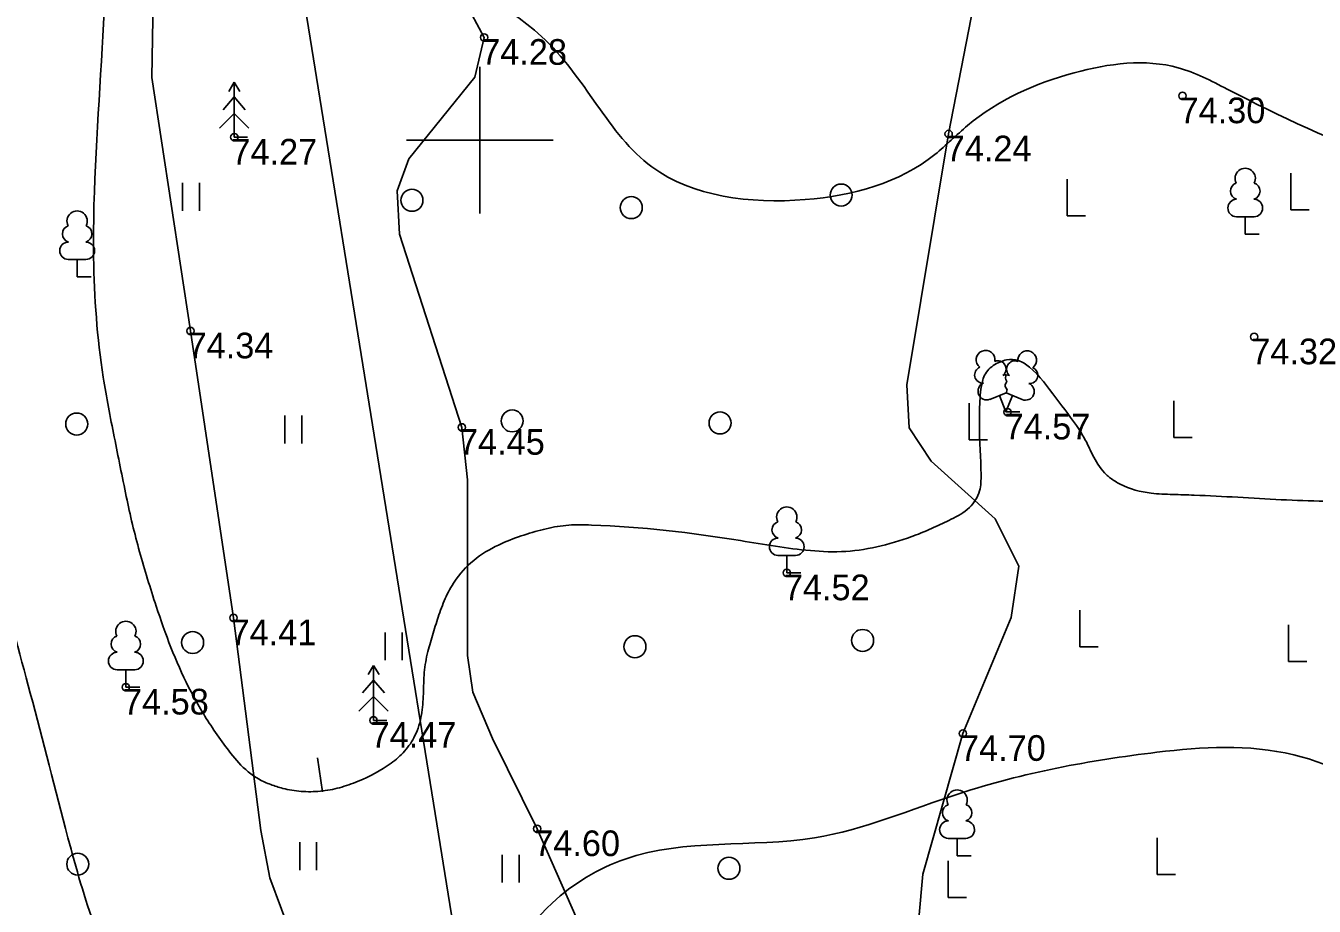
# Model space of a CAD drawing. Extents: x 637051 to 638628, y 6462502 to 6466834.
# Drawn here: x 637587.61 to 637622.77, y 6465829.1 to 6465853.12 of the extents above; entities that cross this region are included whole.
import ezdxf

# ---------------------------------------------------------------- set-up
doc = ezdxf.new("R2010")
doc.units = 0
for name, color, linetype in [('HALJASTUS', 7, 'Continuous'), ('HORISONTAAL', 7, 'Continuous'), ('KORGUS-EH2000', 7, 'Continuous'), ('KPOHULIIN', 7, 'Continuous'), ('PUU', 7, 'Continuous'), ('VORK', 7, 'Continuous')]:
    doc.layers.add(name, color=color, linetype=linetype)

msp = doc.modelspace()

# ---------------------------------------------------------------- linework, layer by layer
at = {"layer": 'HALJASTUS'}
for p, q in [((637622.131, 6465849.1), (637622.131, 6465848.1)), ((637591.889, 6465848.832), (637591.889, 6465848.072)), ((637592.349, 6465848.832), (637592.349, 6465848.072)), ((637616.032, 6465848.929), (637616.032, 6465847.929)), ((637616.032, 6465847.929), (637616.532, 6465847.929)), ((637622.131, 6465848.1), (637622.631, 6465848.1)), ((637613.353, 6465842.827), (637613.353, 6465841.827)), ((637618.939, 6465842.884), (637618.939, 6465841.884)), ((637594.682, 6465842.483), (637594.682, 6465841.723)), ((637595.142, 6465842.483), (637595.142, 6465841.723)), ((637613.353, 6465841.827), (637613.853, 6465841.827)), ((637618.939, 6465841.884), (637619.439, 6465841.884)), ((637616.374, 6465837.18), (637616.374, 6465836.18)), ((637622.074, 6465836.781), (637622.074, 6465835.781)), ((637597.418, 6465836.57), (637597.418, 6465835.81)), ((637597.878, 6465836.57), (637597.878, 6465835.81)), ((637616.374, 6465836.18), (637616.874, 6465836.18)), ((637622.074, 6465835.781), (637622.574, 6465835.781)), ((637595.085, 6465830.848), (637595.085, 6465830.088)), ((637595.545, 6465830.848), (637595.545, 6465830.088)), ((637618.483, 6465830.963), (637618.483, 6465829.963)), ((637600.61, 6465830.505), (637600.61, 6465829.745)), ((637601.07, 6465830.505), (637601.07, 6465829.745)), ((637612.783, 6465830.336), (637612.783, 6465829.336)), ((637618.483, 6465829.963), (637618.983, 6465829.963)), ((637612.783, 6465829.336), (637613.283, 6465829.336))]:
    msp.add_line(p, q, dxfattribs=at)
for points in [[(637614.449, 6465858.674), (637612.795, 6465850.167), (637611.658, 6465843.321), (637611.72, 6465842.153), (637612.318, 6465841.24), (637614.068, 6465839.667), (637614.708, 6465838.378), (637614.499, 6465836.977), (637613.185, 6465833.814), (637612.09, 6465829.973), (637611.98, 6465828.767), (637612.115, 6465826.395), (637612.745, 6465824.691), (637614.347, 6465823.679), (637617.036, 6465822.563), (637618.825, 6465822.123), (637620.055, 6465822.639), (637621.495, 6465823.976), (637622.693, 6465825.862), (637623.14, 6465826.15)], [(637591.086, 6465853.852), (637591.045, 6465851.711), (637592.105, 6465844.793), (637593.277, 6465836.968), (637594.028, 6465831.165), (637594.273, 6465829.874), (637595.221, 6465827.308), (637595.417, 6465826.347), (637594.824, 6465821.533), (637594.485, 6465820.152), (637593.33, 6465816.353), (637592.011, 6465814.914), (637590.807, 6465814.696), (637587.915, 6465814.645), (637586.816, 6465814.887), (637586.292, 6465815.787), (637584.316, 6465822.681), (637584.034, 6465824.238), (637583.455, 6465832.568), (637582.934, 6465840.825), (637582.994, 6465841.925), (637584.402, 6465849.864), (637584.693, 6465853.319)], [(637604.805, 6465823.872), (637601.565, 6465831.215), (637600.345, 6465833.678), (637599.814, 6465834.937), (637599.66, 6465835.936), (637599.66, 6465840.732), (637599.511, 6465842.164), (637597.808, 6465847.432), (637597.749, 6465848.614), (637598.062, 6465849.487), (637599.863, 6465851.72), (637600.117, 6465852.8), (637599.584, 6465853.801)]]:
    msp.add_lwpolyline(points, dxfattribs=at)
for centre in [(637598.148, 6465848.357), (637609.862, 6465848.5), (637604.133, 6465848.157), (637589, 6465842.254), (637600.884, 6465842.34), (637606.556, 6465842.283), (637592.163, 6465836.294), (637604.233, 6465836.18), (637610.446, 6465836.351), (637589.028, 6465830.249), (637606.798, 6465830.135)]:
    msp.add_circle(centre, 0.3, dxfattribs=at)
at = {"layer": 'HORISONTAAL'}
msp.add_line((637595.71, 6465832.221), (637595.573, 6465833.147), dxfattribs=at)
for points in [[(637639.539, 6465814.147), (637640.463, 6465816.717), (637643.442, 6465819.321), (637647.14, 6465822.233), (637650.804, 6465826.036), (637653.509, 6465830.662), (637657.138, 6465836.349), (637659.775, 6465839.672), (637662.411, 6465844.503), (637664.808, 6465846.353), (637666.006, 6465847.655), (637667.273, 6465850.567), (637670.68, 6465858.482), (637674.31, 6465868.623), (637674.378, 6465870.199), (637673.351, 6465874.105), (637672.598, 6465880.135), (637670.338, 6465883.287), (637668.77, 6465883.833), (637666.349, 6465884.144), (637662.035, 6465884.11), (637660.22, 6465883.493), (637656.933, 6465880.615), (637651.694, 6465877.634), (637648.407, 6465874.653), (637645.363, 6465873.297), (637643.887, 6465873.591), (637642.415, 6465875.27), (637640.703, 6465876.229), (637638.032, 6465878.251), (637636.218, 6465883.219), (637634.642, 6465884.555), (637631.458, 6465886.508), (637630.329, 6465886.336), (637629.746, 6465885.069), (637631.116, 6465881.951), (637631.938, 6465879.244), (637631.869, 6465873.283), (637630.534, 6465869.994), (637628.993, 6465867.63), (637626.973, 6465867.39), (637625.945, 6465868.726), (637624.473, 6465873.625), (637623.925, 6465878.319), (637620.506, 6465888.133), (637618.721, 6465889.352), (637616.256, 6465890.277), (637615.126, 6465891.613), (637613.927, 6465894.217), (637613.379, 6465896.752), (637612.856, 6465897.72), (637612.01, 6465898.739), (637609.955, 6465900.624)], [(637589.901, 6465880.239), (637590.042, 6465878.091), (637590.314, 6465874.519), (637590.275, 6465870.093), (637590.236, 6465861.552), (637589.965, 6465857.825), (637589.693, 6465852.506), (637589.46, 6465846.799), (637589.723, 6465843.529), (637590.024, 6465841.902), (637590.353, 6465840.276), (637590.52, 6465839.518), (637590.715, 6465838.771), (637591.168, 6465837.287), (637591.571, 6465836.158), (637592.054, 6465835.079), (637592.657, 6465834.036), (637593.015, 6465833.524), (637593.419, 6465833.016), (637593.978, 6465832.565), (637594.294, 6465832.421), (637594.622, 6465832.317), (637595.126, 6465832.233), (637595.648, 6465832.24), (637596.171, 6465832.334), (637596.679, 6465832.512), (637597.578, 6465833.001), (637597.948, 6465833.333), (637598.231, 6465833.754), (637598.407, 6465834.318), (637598.46, 6465834.898), (637598.486, 6465835.478), (637598.581, 6465836.045), (637598.727, 6465836.551), (637598.886, 6465837.052), (637599.083, 6465837.552), (637599.208, 6465837.791), (637599.357, 6465838.025), (637599.914, 6465838.596), (637600.599, 6465838.995), (637601.206, 6465839.226), (637601.815, 6465839.399), (637602.427, 6465839.496), (637603.044, 6465839.5), (637607.119, 6465839.073), (637609.021, 6465838.801), (637609.99, 6465838.78), (637610.951, 6465838.931), (637611.908, 6465839.231), (637612.385, 6465839.429), (637612.863, 6465839.655), (637613.36, 6465839.973), (637613.639, 6465840.432), (637613.679, 6465840.878), (637613.668, 6465841.325), (637613.643, 6465841.771), (637613.639, 6465842.218), (637613.647, 6465842.878), (637613.676, 6465843.208), (637613.707, 6465843.373), (637613.756, 6465843.538), (637614.012, 6465843.848), (637614.193, 6465843.946), (637614.377, 6465844.004), (637614.701, 6465843.984), (637614.998, 6465843.809), (637615.717, 6465842.97), (637616.356, 6465842.101), (637616.553, 6465841.766), (637616.723, 6465841.415), (637617.051, 6465840.922), (637617.126, 6465840.849), (637617.21, 6465840.781), (637617.476, 6465840.613), (637618.324, 6465840.368), (637618.911, 6465840.333), (637619.5, 6465840.315), (637621.87, 6465840.19), (637624.241, 6465840.122)], [(637634.06, 6465815.621), (637635.225, 6465819.766), (637636.423, 6465820.966), (637638.751, 6465822.576), (637639.71, 6465823.295), (637640.087, 6465824.22), (637640.155, 6465828.16), (637640.669, 6465828.435), (637642.107, 6465828.263), (637643.613, 6465828.195), (637643.887, 6465828.743), (637644.435, 6465831.861), (637643.956, 6465834.328), (637642.21, 6465835.972), (637641.833, 6465837.514), (637642.038, 6465839.364), (637643.545, 6465839.638), (637645.497, 6465839.193), (637646.9, 6465839.741), (637648.373, 6465841.797), (637650.633, 6465843.475), (637654.194, 6465847.21), (637654.776, 6465848.135), (637657.686, 6465854.131), (637658.885, 6465857.557), (637658.542, 6465860.024), (637657.549, 6465860.469), (637654.468, 6465859.784), (637651.352, 6465858.002), (637646.627, 6465856.563), (637643.785, 6465855.981), (637640.908, 6465857.42), (637639.368, 6465858.002), (637637.998, 6465857.248), (637636.354, 6465855.981), (637634.437, 6465852.486), (637631.218, 6465849.711), (637627.829, 6465848.991), (637624.85, 6465849.471), (637620.399, 6465851.39), (637619.063, 6465851.972), (637616.221, 6465851.835), (637613.311, 6465850.396), (637612.421, 6465849.608), (637608.877, 6465848.375), (637604.699, 6465849.266), (637601.686, 6465852.829), (637598.605, 6465855.433), (637598.057, 6465857.557), (637597.509, 6465860.092)], [(637600.676, 6465796.777), (637605.71, 6465796.64), (637611.633, 6465796.982), (637617.214, 6465796.674), (637620.946, 6465797.017), (637624.028, 6465798.353), (637626.373, 6465800.203), (637627.743, 6465805.137), (637628.222, 6465809.865), (637629.113, 6465814.387), (637629.335, 6465817.676), (637629.335, 6465820.76), (637629.369, 6465822.884), (637627.829, 6465824.152), (637627.041, 6465824.7), (637626.425, 6465825.933), (637625.055, 6465831.587), (637622.213, 6465833.231), (637618.481, 6465833.3), (637613.071, 6465832.169), (637609.134, 6465830.97), (637603.963, 6465830.387), (637601.977, 6465829.188), (637599.82, 6465826.516), (637596.02, 6465823.878), (637594.581, 6465823.432), (637592.698, 6465824.118), (637590.61, 6465826.242), (637588.761, 6465830.97), (637587.733, 6465834.91), (637586.912, 6465838.336), (637586.638, 6465843.612)]]:
    msp.add_spline(points, degree=3, dxfattribs=at)
at = {"layer": 'KORGUS-EH2000'}
for centre in [(637600.117, 6465852.8), (637619.177, 6465851.207), (637593.3, 6465850.079), (637612.795, 6465850.167), (637592.105, 6465844.793), (637621.135, 6465844.631), (637614.401, 6465842.581), (637599.511, 6465842.164), (637608.377, 6465838.195), (637593.277, 6465836.968), (637590.341, 6465835.078), (637597.099, 6465834.171), (637613.185, 6465833.814), (637601.565, 6465831.215)]:
    msp.add_circle(centre, 0.1, dxfattribs=at)
at = {"layer": 'KPOHULIIN'}
msp.add_line((637587.887, 6465899.221), (637600.946, 6465818.181), dxfattribs=at)
at = {"layer": 'PUU'}
for p, q in [((637593.3, 6465851.579), (637593.15, 6465851.329)), ((637593.45, 6465851.329), (637593.3, 6465851.579)), ((637593.3, 6465851.579), (637593.3, 6465850.079)), ((637593.3, 6465851.179), (637593, 6465850.829)), ((637593.6, 6465850.829), (637593.3, 6465851.179)), ((637593.3, 6465850.729), (637592.9, 6465850.329)), ((637593.7, 6465850.329), (637593.3, 6465850.729)), ((637593.66, 6465850.079), (637593.3, 6465850.079)), ((637621.13, 6465847.91), (637620.65, 6465847.91)), ((637620.89, 6465847.435), (637620.89, 6465847.91)), ((637621.27, 6465847.435), (637620.89, 6465847.435)), ((637589.25, 6465846.744), (637588.77, 6465846.744)), ((637589.01, 6465846.269), (637589.01, 6465846.744)), ((637589.39, 6465846.269), (637589.01, 6465846.269)), ((637613.92, 6465842.926), (637614.365, 6465843.101)), ((637614.36, 6465842.591), (637614.185, 6465843.031)), ((637614.36, 6465842.591), (637614.54, 6465843.031)), ((637614.365, 6465843.101), (637614.805, 6465842.921)), ((637614.74, 6465842.591), (637614.36, 6465842.591)), ((637608.617, 6465838.67), (637608.137, 6465838.67)), ((637608.377, 6465838.195), (637608.377, 6465838.67)), ((637608.757, 6465838.195), (637608.377, 6465838.195)), ((637597.099, 6465835.671), (637596.949, 6465835.421)), ((637597.249, 6465835.421), (637597.099, 6465835.671)), ((637597.099, 6465835.671), (637597.099, 6465834.171)), ((637590.581, 6465835.553), (637590.101, 6465835.553)), ((637590.341, 6465835.078), (637590.341, 6465835.553)), ((637597.099, 6465835.271), (637596.799, 6465834.921)), ((637597.399, 6465834.921), (637597.099, 6465835.271)), ((637590.721, 6465835.078), (637590.341, 6465835.078)), ((637597.099, 6465834.821), (637596.699, 6465834.421)), ((637597.499, 6465834.421), (637597.099, 6465834.821)), ((637597.459, 6465834.171), (637597.099, 6465834.171)), ((637613.266, 6465830.953), (637612.786, 6465830.953)), ((637613.026, 6465830.478), (637613.026, 6465830.953)), ((637613.406, 6465830.478), (637613.026, 6465830.478))]:
    msp.add_line(p, q, dxfattribs=at)
msp.add_lwpolyline([(637614.365, 6465843.596), (637614.345, 6465843.521), (637614.345, 6465843.501), (637614.355, 6465843.471), (637614.375, 6465843.436), (637614.38, 6465843.416), (637614.365, 6465843.381), (637614.34, 6465843.331), (637614.335, 6465843.306), (637614.34, 6465843.291), (637614.35, 6465843.261), (637614.385, 6465843.201), (637614.39, 6465843.181), (637614.385, 6465843.161), (637614.37, 6465843.126), (637614.365, 6465843.101)], dxfattribs=at)
for centre, radius, start, end in [((637620.89, 6465848.955), 0.277, 332.5799, 207.4201), ((637620.72, 6465848.608), 0.233, 109.0217, 253.1415), ((637621.06, 6465848.608), 0.233, 286.8508, 70.9859), ((637620.653, 6465848.147), 0.238, 90.0016, 269.3953), ((637621.127, 6465848.147), 0.238, 270.6047, 89.9984), ((637589.01, 6465847.789), 0.277, 332.5799, 207.4201), ((637588.84, 6465847.442), 0.233, 109.0217, 253.1415), ((637589.18, 6465847.442), 0.233, 286.8508, 70.9859), ((637588.773, 6465846.981), 0.238, 90.0016, 269.3953), ((637589.247, 6465846.981), 0.238, 270.6047, 89.9984), ((637613.803, 6465844.006), 0.256, 111.5027, 232.5173), ((637613.803, 6465844.006), 0.256, 350.4856, 111.5002), ((637614.939, 6465843.997), 0.256, 67.6168, 188.6314), ((637614.939, 6465843.997), 0.256, 306.5997, 67.6143), ((637613.729, 6465843.594), 0.224, 111.4304, 274.4987), ((637614.137, 6465843.755), 0.224, 308.5041, 111.5725), ((637614.601, 6465843.751), 0.225, 67.7016, 230.5126), ((637615.006, 6465843.584), 0.224, 264.6183, 67.6866), ((637613.834, 6465843.15), 0.237, 111.5014, 291.5004), ((637614.364, 6465843.359), 0.237, 66.7655, 111.5015), ((637614.895, 6465843.142), 0.237, 247.6166, 67.6155), ((637608.377, 6465839.715), 0.277, 332.5799, 207.4201), ((637608.207, 6465839.368), 0.233, 109.0217, 253.1415), ((637608.547, 6465839.368), 0.233, 286.8508, 70.9859), ((637608.14, 6465838.907), 0.238, 90.0016, 269.3953), ((637608.614, 6465838.907), 0.238, 270.6047, 89.9984), ((637590.341, 6465836.598), 0.277, 332.5799, 207.4201), ((637590.171, 6465836.251), 0.233, 109.0217, 253.1415), ((637590.511, 6465836.251), 0.233, 286.8508, 70.9859), ((637590.104, 6465835.79), 0.238, 90.0016, 269.3953), ((637590.578, 6465835.79), 0.238, 270.6047, 89.9984), ((637613.026, 6465831.998), 0.277, 332.5799, 207.4201), ((637612.856, 6465831.651), 0.233, 109.0217, 253.1415), ((637613.196, 6465831.651), 0.233, 286.8508, 70.9859), ((637612.788, 6465831.191), 0.238, 90.0016, 269.3953), ((637613.263, 6465831.191), 0.238, 270.6047, 89.9984)]:
    msp.add_arc(centre, radius, start, end, dxfattribs=at)
at = {"layer": 'VORK'}
for p, q in [((637600, 6465848), (637600, 6465852)), ((637598, 6465850), (637602, 6465850))]:
    msp.add_line(p, q, dxfattribs=at)

# ---------------------------------------------------------------- texts
at = {"layer": 'KORGUS-EH2000'}
for s, p in [('74.28', (637600.037, 6465852.053)), ('74.30', (637619.097, 6465850.46)), ('74.27', (637593.22, 6465849.332)), ('74.24', (637612.715, 6465849.42)), ('74.34', (637592.025, 6465844.046)), ('74.32', (637621.055, 6465843.884)), ('74.57', (637614.321, 6465841.834)), ('74.45', (637599.431, 6465841.417)), ('74.52', (637608.297, 6465837.448)), ('74.41', (637593.197, 6465836.221)), ('74.58', (637590.261, 6465834.331)), ('74.47', (637597.019, 6465833.424)), ('74.70', (637613.105, 6465833.067)), ('74.60', (637601.485, 6465830.468))]:
    msp.add_text(s, height=0.7, dxfattribs=at).set_placement(p)

doc.saveas('drawing.dxf')
